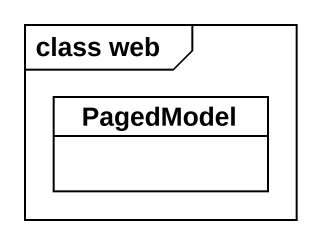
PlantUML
@startuml
mainframe class web
hide circle
hide empty members
class PagedModel
@enduml
